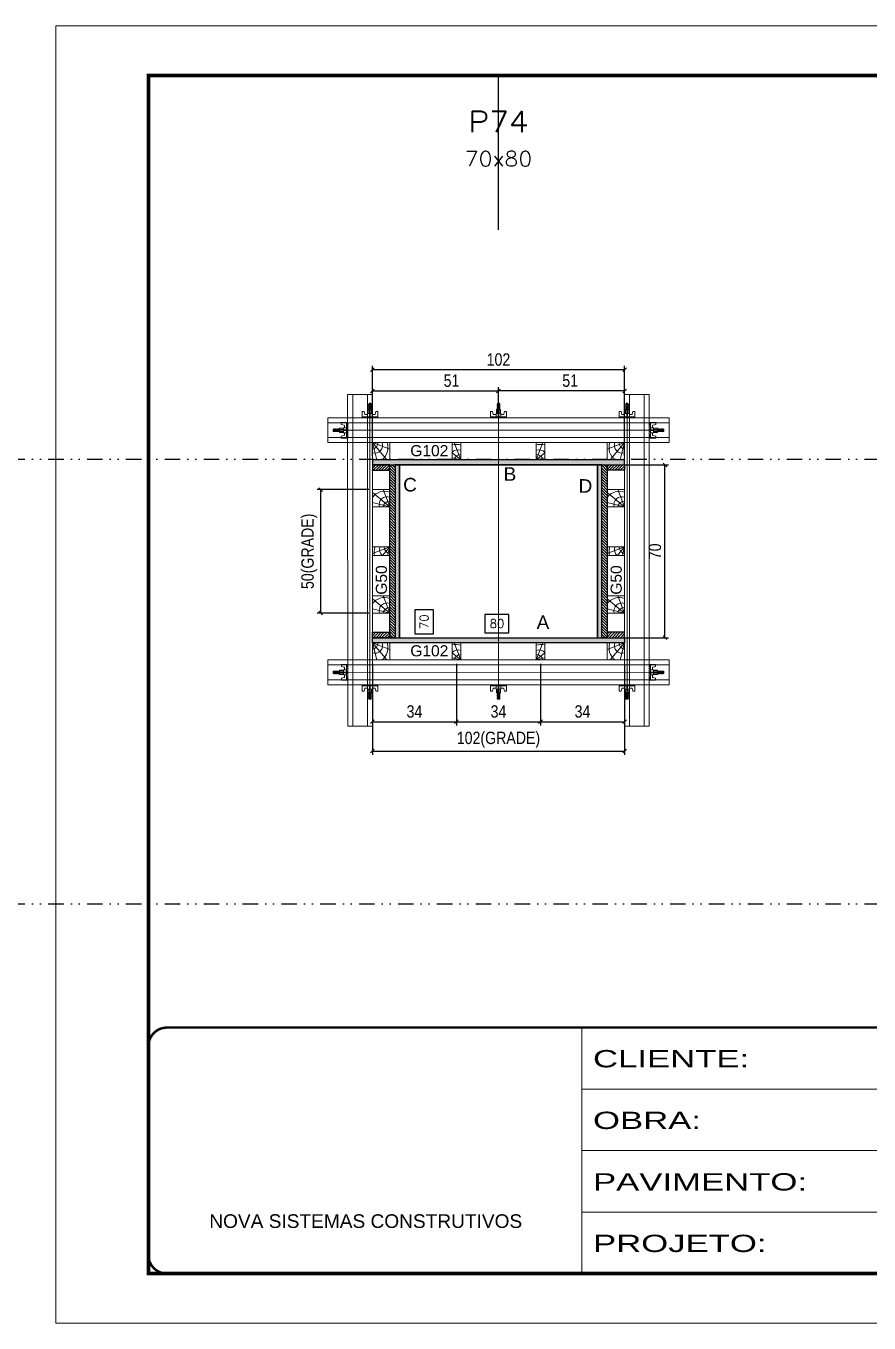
# Model space of a CAD drawing. Extents: x 13513 to 27878, y -21631 to 6985.
# Drawn here: x 14389 to 15072, y -2105 to -1055 of the extents above; entities that cross this region are included whole.
import ezdxf
from ezdxf.enums import TextEntityAlignment as Align

# ---------------------------------------------------------------- set-up
doc = ezdxf.new("R2010")
doc.units = 0
for name, pattern in [('CONTINUO', [0]), ('DASHED', [0.75, 0.5, -0.25]), ('DIVIDE2', [0.625, 0.25, -0.125, 0, -0.125, 0, -0.125]), ('HIDDEN', [0.375, 0.25, -0.125])]:
    doc.linetypes.add(name, pattern=pattern)
for name, color, linetype in [('CHAPA', 1, 'Continuous'), ('COTA', 241, 'Continuous'), ('MEIO_PONT', 93, 'Continuous'), ('Nível', 160, 'Continuous'), ('Painéis', 200, 'Continuous'), ('SARRAFO', 251, 'Continuous'), ('Texto de Titulo', 7, 'Continuous'), ('Texto Qtd Sarr', 242, 'Continuous'), ('TEXTO_GERAL', 7, 'Continuous')]:
    doc.layers.add(name, color=color, linetype=linetype)
for name, color, linetype, lineweight in [('Folhas', 255, 'Continuous', 9), ('Hachura', 251, 'Continuous', 9), ('Madeira', 126, 'Continuous', 18), ('Perfil Metálico', 224, 'Continuous', 18), ('SARRAFO DE PRESSAO', 251, 'DASHED', 9), ('Texto Seção', 7, 'Continuous', 15)]:
    doc.layers.add(name, color=color, linetype=linetype, lineweight=lineweight)
doc.styles.add('ARIAL', font='arial.ttf')
doc.styles.add('COTA TECNICA 2X', font='techl___.ttf', dxfattribs={"height": 10})
doc.styles.add('ROMANS', font='romans.shx')
doc.styles.add('SANSSERIF', font='sas_____.pfb')
doc.styles.add('Tecnologia', font='')
doc.styles.get('Tecnologia').set_extended_font_data('Forgotten Futurist')
doc.dimstyles.new('SECAO PILAR', dxfattribs={"dimtxt": 10, "dimasz": 3, "dimexe": 3, "dimexo": 3, "dimgap": 3, "dimtad": 1, "dimdec": 1, "dimlfac": 0.5, "dimzin": 12, "dimdsep": 46, "dimtxsty": 'COTA TECNICA 2X', "dimblk1": 'OBLIQUE', "dimblk2": 'OBLIQUE', "dimsah": 1, "dimcen": 0.9, "dimclrd": 256, "dimclre": 256, "dimclrt": 256, "dimadec": 1, "dimazin": 3, "dimtfac": 1, "dimtdec": 1, "dimtmove": 0, "dimatfit": 3, "dimfxl": 1, "dimtolj": 1, "dimtzin": 12, "dimarcsym": 0})
doc.dimstyles.new('SECÇÃO 2', dxfattribs={"dimtxt": 7, "dimasz": 6, "dimexe": 0.18, "dimexo": 2, "dimgap": -4, "dimtad": 3, "dimdec": 1, "dimlfac": 0.5, "dimzin": 12, "dimdsep": 46, "dimtxsty": 'ROMANS', "dimblk": 'ARCHTICK', "dimcen": 0.09, "dimse1": 1, "dimse2": 1, "dimsd1": 1, "dimsd2": 1, "dimclrd": 180, "dimclre": 5, "dimclrt": 1, "dimadec": 0, "dimazin": 3, "dimtfac": 1, "dimtdec": 1, "dimtofl": 0, "dimtmove": 0, "dimatfit": 3, "dimldrblk": 'ARCHTICK', "dimfxl": 1, "dimtolj": 1, "dimtzin": 0, "dimarcsym": 0})

# ---------------------------------------------------------------- blocks, each defined once
blk = doc.blocks.new('9999999999')
at = {"color": 30, "linetype": 'CONTINUO'}
for p, q in [((98564.6, 34230.2), (98564.6, 34429.4)), ((98564.6, 34379.6), (99584, 34379.6)), ((98564.6, 34329.8), (99488, 34329.8)), ((99584, 34329.8), (99488, 34329.8)), ((99488, 34329.8), (99488, 34230.2)), ((98564.6, 34280), (99488, 34280))]:
    blk.add_line(p, q, dxfattribs=at)
at = {"color": 30, "linetype": 'CONTINUO', "const_width": 2}
blk.add_lwpolyline([(99584, 34230.2), (99584, 34414.4, 0.414214), (99569, 34429.4), (98229, 34429.4, 0.414214), (98214, 34414.4), (98214, 34245.2, 0.414214), (98229, 34230.2), (99584, 34230.2)], format="xyb", dxfattribs=at)
at = {"layer": 'Folhas'}
blk.add_lwpolyline([(98139, 34190.2), (99624, 34190.2), (99624, 35240.2), (98139, 35240.2)], close=True, dxfattribs=at)
at = {"layer": 'Folhas', "color": 30, "const_width": 3}
blk.add_lwpolyline([(98214, 34230.2), (99584, 34230.2), (99584, 35200.2), (98214, 35200.2)], close=True, dxfattribs=at)
at = {"color": 7, "linetype": 'Continuous', "ltscale": 5, "style": 'ARIAL'}
for s, height, p in [('SKR', 15.48, (98837.7, 34393.1)), ('LEAF LOEFGREN', 15.483, (98837.7, 34343.3)), ('2° SUBSOLO INFERIOR', 15.483, (98837.7, 34293.5)), ('NOVA SISTEMAS CONSTRUTIVOS', 11.059, (98263.2, 34267.2)), ('PILARES', 15.48, (98837.7, 34243.7))]:
    blk.add_text(s, height=height, dxfattribs=at).set_placement(p)
at = {"layer": 'Folhas', "color": 7, "style": 'Tecnologia', "width": 1.5}
for s, p in [('CLIENTE:', (98573.7, 34397.2)), ('OBRA:', (98573.7, 34347.3)), ('PAVIMENTO:', (98573.7, 34297.5)), ('PROJETO:', (98573.7, 34247.7))]:
    blk.add_text(s, height=14, dxfattribs=at).set_placement(p)
blk = doc.blocks.new('titulo1')
at = {"layer": 'Defpoints', "color": 252, "linetype": 'HIDDEN', "ltscale": 2}
blk.add_line((0, 0), (0, 125), dxfattribs=at)
at = {"layer": 'Defpoints', "style": 'ROMANS', "oblique": 15}
blk.add_attdef('FOLHA', text='', height=10, dxfattribs=at).set_placement((0, 15.6), align=Align.MIDDLE_CENTER)
at = {"layer": 'Texto Qtd Sarr', "color": 3, "style": 'ROMANS', "oblique": 15}
for tag, height, p in [('TITULO', 17, (0, 71.4)), ('SEÇÃO', 12, (0, 41.5))]:
    blk.add_attdef(tag, text='', height=height, dxfattribs=at).set_placement(p, align=Align.MIDDLE_CENTER)
blk = doc.blocks.new('*D1684')
at = {"layer": 'COTA', "color": 180, "lineweight": -2, "transparency": 16777216}
for p, q in [((14780.1, -1531.6), (14760.8, -1531.6)), ((14760.8, -1531.6), (14760.8, -1546.6)), ((14780.1, -1546.6), (14780.1, -1531.6)), ((14760.8, -1546.6), (14780.1, -1546.6))]:
    blk.add_line(p, q, dxfattribs=at)
at = {"layer": 'Defpoints', "color": 0, "transparency": 16777216}
for p in [(14691.7, -1550.6), (14851.7, -1550.6), (14851.7, -1550.6)]:
    blk.add_point(p, dxfattribs=at)
at = {"layer": 'COTA', "color": 1, "transparency": 16777216, "insert": (14770.5, -1539.1), "char_height": 7, "attachment_point": 5, "style": 'ROMANS'}
blk.add_mtext('\\A1;80', dxfattribs=at)
blk = doc.blocks.new('_ArchTick')
at = {"color": 0, "linetype": 'ByBlock', "const_width": 0.15}
blk.add_lwpolyline([(-0.5, -0.5), (0.5, 0.5)], dxfattribs=at)
blk = doc.blocks.new('*D1685')
at = {"layer": 'COTA', "color": 180, "lineweight": -2, "transparency": 16777216}
for p, q in [((14719, -1528), (14704, -1528)), ((14704, -1528), (14704, -1547.3)), ((14719, -1547.3), (14719, -1528)), ((14704, -1547.3), (14719, -1547.3))]:
    blk.add_line(p, q, dxfattribs=at)
at = {"layer": 'Defpoints', "color": 0, "transparency": 16777216}
for p in [(14691.7, -1410.6), (14723, -1410.6), (14691.7, -1550.6)]:
    blk.add_point(p, dxfattribs=at)
at = {"layer": 'COTA', "color": 1, "transparency": 16777216, "insert": (14711.5, -1537.6), "char_height": 7, "attachment_point": 5, "rotation": 90, "style": 'ROMANS'}
blk.add_mtext('\\A1;70', dxfattribs=at)
blk = doc.blocks.new('_Oblique')
at = {"color": 0, "linetype": 'ByBlock', "lineweight": -2}
blk.add_line((-0.5, -0.5), (0.5, 0.5), dxfattribs=at)
blk = doc.blocks.new('*D1700')
at = {"layer": 'COTA', "lineweight": -2, "transparency": 16777216}
for p, q in [((14858.3, -1410.6), (14909.4, -1410.6)), ((14906.4, -1550.6), (14906.4, -1410.6)), ((14858.3, -1550.6), (14909.4, -1550.6))]:
    blk.add_line(p, q, dxfattribs=at)
at = {"layer": 'Defpoints', "color": 0, "transparency": 16777216}
for p in [(14855.3, -1410.6), (14906.4, -1410.6), (14855.3, -1550.6)]:
    blk.add_point(p, dxfattribs=at)
at = {"layer": 'COTA', "lineweight": -2, "transparency": 16777216, "xscale": 3, "yscale": 3, "zscale": 3}
for p, rotation in [((14906.4, -1410.6), 90), ((14906.4, -1550.6), 270)]:
    blk.add_blockref('_Oblique', p, dxfattribs=dict(at, rotation=rotation))
at = {"layer": 'COTA', "transparency": 16777216, "insert": (14898.3, -1480.6), "char_height": 10, "attachment_point": 5, "rotation": 90, "style": 'COTA TECNICA 2X'}
blk.add_mtext('\\A1;70', dxfattribs=at)
blk = doc.blocks.new('*D1686')
at = {"layer": 'COTA', "lineweight": -2, "transparency": 16777216}
for p, q in [((14669.7, -1571.6), (14669.7, -1645.3)), ((14873.7, -1571.6), (14873.7, -1645.3)), ((14669.7, -1642.3), (14873.7, -1642.3))]:
    blk.add_line(p, q, dxfattribs=at)
at = {"layer": 'Defpoints', "color": 0, "transparency": 16777216}
for p in [(14669.7, -1568.6), (14873.7, -1568.6), (14873.7, -1642.3)]:
    blk.add_point(p, dxfattribs=at)
at = {"layer": 'COTA', "lineweight": -2, "transparency": 16777216, "xscale": 3, "yscale": 3, "zscale": 3, "rotation": 180}
blk.add_blockref('_Oblique', (14669.7, -1642.3), dxfattribs=at)
at = {"layer": 'COTA', "lineweight": -2, "transparency": 16777216, "xscale": 3, "yscale": 3, "zscale": 3}
blk.add_blockref('_Oblique', (14873.7, -1642.3), dxfattribs=at)
at = {"layer": 'COTA', "transparency": 16777216, "insert": (14771.7, -1633.1), "char_height": 10, "attachment_point": 5, "style": 'COTA TECNICA 2X'}
blk.add_mtext('\\A1;102(GRADE)', dxfattribs=at)
blk = doc.blocks.new('*D1687')
at = {"layer": 'COTA', "lineweight": -2, "transparency": 16777216}
for p, q in [((14805.7, -1571.6), (14805.7, -1621.5)), ((14873.7, -1571.6), (14873.7, -1621.5)), ((14805.7, -1618.5), (14873.7, -1618.5))]:
    blk.add_line(p, q, dxfattribs=at)
at = {"layer": 'Defpoints', "color": 0, "transparency": 16777216}
for p in [(14805.7, -1568.6), (14873.7, -1568.6), (14873.7, -1618.5)]:
    blk.add_point(p, dxfattribs=at)
at = {"layer": 'COTA', "lineweight": -2, "transparency": 16777216, "xscale": 3, "yscale": 3, "zscale": 3, "rotation": 180}
blk.add_blockref('_Oblique', (14805.7, -1618.5), dxfattribs=at)
at = {"layer": 'COTA', "lineweight": -2, "transparency": 16777216, "xscale": 3, "yscale": 3, "zscale": 3}
blk.add_blockref('_Oblique', (14873.7, -1618.5), dxfattribs=at)
at = {"layer": 'COTA', "transparency": 16777216, "insert": (14839.7, -1610.3), "char_height": 10, "attachment_point": 5, "style": 'COTA TECNICA 2X'}
blk.add_mtext('\\A1;34', dxfattribs=at)
blk = doc.blocks.new('*D1688')
at = {"layer": 'COTA', "lineweight": -2, "transparency": 16777216}
for p, q in [((14669.7, -1571.6), (14669.7, -1621.5)), ((14737.7, -1571.6), (14737.7, -1621.5)), ((14669.7, -1618.5), (14737.7, -1618.5))]:
    blk.add_line(p, q, dxfattribs=at)
at = {"layer": 'Defpoints', "color": 0, "transparency": 16777216}
for p in [(14669.7, -1568.6), (14737.7, -1568.6), (14737.7, -1618.5)]:
    blk.add_point(p, dxfattribs=at)
at = {"layer": 'COTA', "lineweight": -2, "transparency": 16777216, "xscale": 3, "yscale": 3, "zscale": 3, "rotation": 180}
blk.add_blockref('_Oblique', (14669.7, -1618.5), dxfattribs=at)
at = {"layer": 'COTA', "lineweight": -2, "transparency": 16777216, "xscale": 3, "yscale": 3, "zscale": 3}
blk.add_blockref('_Oblique', (14737.7, -1618.5), dxfattribs=at)
at = {"layer": 'COTA', "transparency": 16777216, "insert": (14703.7, -1610.3), "char_height": 10, "attachment_point": 5, "style": 'COTA TECNICA 2X'}
blk.add_mtext('\\A1;34', dxfattribs=at)
blk = doc.blocks.new('*D1689')
at = {"layer": 'COTA', "lineweight": -2, "transparency": 16777216}
for p, q in [((14737.7, -1571.6), (14737.7, -1621.5)), ((14805.7, -1571.6), (14805.7, -1621.5)), ((14737.7, -1618.5), (14805.7, -1618.5))]:
    blk.add_line(p, q, dxfattribs=at)
at = {"layer": 'Defpoints', "color": 0, "transparency": 16777216}
for p in [(14737.7, -1568.6), (14805.7, -1568.6), (14805.7, -1618.5)]:
    blk.add_point(p, dxfattribs=at)
at = {"layer": 'COTA', "lineweight": -2, "transparency": 16777216, "xscale": 3, "yscale": 3, "zscale": 3, "rotation": 180}
blk.add_blockref('_Oblique', (14737.7, -1618.5), dxfattribs=at)
at = {"layer": 'COTA', "lineweight": -2, "transparency": 16777216, "xscale": 3, "yscale": 3, "zscale": 3}
blk.add_blockref('_Oblique', (14805.7, -1618.5), dxfattribs=at)
at = {"layer": 'COTA', "transparency": 16777216, "insert": (14771.7, -1610.3), "char_height": 10, "attachment_point": 5, "style": 'COTA TECNICA 2X'}
blk.add_mtext('\\A1;34', dxfattribs=at)
blk = doc.blocks.new('*D1690')
at = {"layer": 'COTA', "lineweight": -2, "transparency": 16777216}
for p, q in [((14669.7, -1403.6), (14669.7, -1330.5)), ((14669.7, -1333.5), (14873.7, -1333.5)), ((14873.7, -1403.6), (14873.7, -1330.5))]:
    blk.add_line(p, q, dxfattribs=at)
at = {"layer": 'Defpoints', "color": 0, "transparency": 16777216}
for p in [(14873.7, -1333.5), (14669.7, -1406.6), (14873.7, -1406.6)]:
    blk.add_point(p, dxfattribs=at)
at = {"layer": 'COTA', "lineweight": -2, "transparency": 16777216, "xscale": 3, "yscale": 3, "zscale": 3, "rotation": 180}
blk.add_blockref('_Oblique', (14669.7, -1333.5), dxfattribs=at)
at = {"layer": 'COTA', "lineweight": -2, "transparency": 16777216, "xscale": 3, "yscale": 3, "zscale": 3}
blk.add_blockref('_Oblique', (14873.7, -1333.5), dxfattribs=at)
at = {"layer": 'COTA', "transparency": 16777216, "insert": (14771.7, -1325.4), "char_height": 10, "attachment_point": 5, "style": 'COTA TECNICA 2X'}
blk.add_mtext('\\A1;102', dxfattribs=at)
blk = doc.blocks.new('*D1691')
at = {"layer": 'COTA', "lineweight": -2, "transparency": 16777216}
for p, q in [((14669.7, -1369.6), (14669.7, -1347.7)), ((14669.7, -1350.7), (14771.7, -1350.7)), ((14771.7, -1369.6), (14771.7, -1347.7))]:
    blk.add_line(p, q, dxfattribs=at)
at = {"layer": 'Defpoints', "color": 0, "transparency": 16777216}
for p in [(14771.7, -1350.7), (14669.7, -1372.6), (14771.7, -1372.6)]:
    blk.add_point(p, dxfattribs=at)
at = {"layer": 'COTA', "lineweight": -2, "transparency": 16777216, "xscale": 3, "yscale": 3, "zscale": 3, "rotation": 180}
blk.add_blockref('_Oblique', (14669.7, -1350.7), dxfattribs=at)
at = {"layer": 'COTA', "lineweight": -2, "transparency": 16777216, "xscale": 3, "yscale": 3, "zscale": 3}
blk.add_blockref('_Oblique', (14771.7, -1350.7), dxfattribs=at)
at = {"layer": 'COTA', "transparency": 16777216, "insert": (14733.7, -1342.5), "char_height": 10, "attachment_point": 5, "style": 'COTA TECNICA 2X'}
blk.add_mtext('\\A1;51', dxfattribs=at)
blk = doc.blocks.new('*D1692')
at = {"layer": 'COTA', "lineweight": -2, "transparency": 16777216}
for p, q in [((14771.7, -1369.6), (14771.7, -1347.7)), ((14873.7, -1350.7), (14771.7, -1350.7)), ((14873.7, -1369.6), (14873.7, -1347.7))]:
    blk.add_line(p, q, dxfattribs=at)
at = {"layer": 'Defpoints', "color": 0, "transparency": 16777216}
for p in [(14771.7, -1350.7), (14771.7, -1372.6), (14873.7, -1372.6)]:
    blk.add_point(p, dxfattribs=at)
at = {"layer": 'COTA', "lineweight": -2, "transparency": 16777216, "xscale": 3, "yscale": 3, "zscale": 3, "rotation": 180}
blk.add_blockref('_Oblique', (14771.7, -1350.7), dxfattribs=at)
at = {"layer": 'COTA', "lineweight": -2, "transparency": 16777216, "xscale": 3, "yscale": 3, "zscale": 3}
blk.add_blockref('_Oblique', (14873.7, -1350.7), dxfattribs=at)
at = {"layer": 'COTA', "transparency": 16777216, "insert": (14829.7, -1342.5), "char_height": 10, "attachment_point": 5, "style": 'COTA TECNICA 2X'}
blk.add_mtext('\\A1;51', dxfattribs=at)
blk = doc.blocks.new('C')
at = {"layer": 'Hachura', "color": 0}
for p, q in [((0, 3.22), (0, -3.22)), ((0.45, 3.22), (0, 3.22)), ((0.46, 3.16), (0, 3.16)), ((0.46, 3.05), (0, 3.05)), ((0.46, 2.88), (0, 2.88)), ((0, 2.75), (0, -1.16)), ((0.46, 2.65), (0, 2.65)), ((0.46, 2.23), (0, 2.23)), ((0.46, 1.51), (0, 1.51)), ((0.39, 0.49), (0.17, 0.49)), ((0.45, -3.23), (0.45, 3.22)), ((0.45, 3.22), (2.58, 3.22)), ((1.74, 0.97), (0.45, 0.97)), ((1.45, 0.1), (0.45, 0.1)), ((1.35, 1.94), (1.35, 0.96)), ((2.58, 2.39), (1.47, 2.09)), ((1.74, -0.97), (1.74, 0.97)), ((1.74, 0.97), (1.74, 0.84)), ((1.74, 0.97), (1.74, 0.84)), ((1.74, 0.84), (3.35, 0.84)), ((3.35, 0.45), (1.74, 0.45)), ((2.58, 3.22), (2.58, 2.39)), ((3.32, 0.84), (3.32, -0.84)), ((3.35, 0.84), (3.35, -0.84)), ((3.68, 0.45), (3.35, 0.45)), ((3.84, -0.52), (3.35, 0.45)), ((3.35, 0.06), (3.67, -0.57)), ((3.68, 0.45), (4.16, -0.52)), ((3.72, 0.5), (4.25, -0.57)), ((4.37, -0.55), (3.83, 0.53)), ((4.15, 0.45), (3.93, 0.45)), ((4.42, -0.52), (3.93, 0.45)), ((4.15, 0.45), (4.26, 0.45)), ((4.26, 0.45), (4.74, -0.52)), ((4.3, 0.5), (4.83, -0.57)), ((4.95, -0.55), (4.41, 0.53)), ((4.51, 0.45), (4.84, 0.45)), ((5, -0.52), (4.51, 0.45)), ((4.84, 0.45), (5.32, -0.52)), ((4.88, 0.5), (5.41, -0.57)), ((5.53, -0.55), (4.99, 0.53)), ((5.58, -0.52), (5.09, 0.45)), ((5.42, 0.45), (5.09, 0.45)), ((5.58, -0.52), (5.09, 0.45)), ((5.42, 0.45), (5.74, -0.19)), ((5.46, 0.5), (5.74, -0.07)), ((5.74, 0.19), (5.57, 0.53)), ((5.74, 0.32), (5.68, 0.45)), ((5.68, 0.45), (5.74, 0.45)), ((5.74, 0.45), (5.9, 0.29)), ((5.74, 0.45), (5.74, -0.52)), ((5.9, -0.36), (5.9, 0.29)), ((0.45, 0), (0, 0)), ((0.46, -1.52), (0, -1.52)), ((0.46, -2.23), (0, -2.23)), ((0.46, -2.65), (0, -2.65)), ((0.46, -2.88), (0, -2.88)), ((0.46, -3.05), (0, -3.05)), ((0.46, -3.16), (0, -3.16)), ((0, -3.22), (2.57, -3.22)), ((0.08, -0.48), (0.29, -0.48)), ((0.29, -0.48), (0.4, -0.48)), ((0.45, 0), (0.45, -0.97)), ((0.45, -0.16), (1.45, -0.16)), ((0.45, -0.65), (0.45, -0.32)), ((0.45, -3.23), (0.45, -0.65)), ((0.45, -0.97), (1.74, -0.97)), ((1.35, -1.94), (1.35, -0.97)), ((2.58, -2.39), (1.47, -2.1)), ((3.35, -0.32), (1.74, -0.32)), ((3.35, -0.84), (1.74, -0.84)), ((2.58, -3.23), (2.58, -2.39)), ((3.35, -0.07), (3.58, -0.52)), ((3.35, -0.52), (3.58, -0.52)), ((3.84, -0.52), (4.16, -0.52)), ((4.42, -0.52), (4.74, -0.52)), ((4.63, -0.52), (4.74, -0.52)), ((5, -0.52), (5.32, -0.52)), ((5.58, -0.52), (5.74, -0.52)), ((5.74, -0.52), (5.9, -0.36)), ((5.74, -0.52), (5.74, -0.52))]:
    blk.add_line(p, q, dxfattribs=at)
for centre, radius, start, end in [((1.52, 1.94), 0.161, 104.7436, 180), ((1.44, -0.03), 0.129, 272.695, 87.305), ((3.81, 0.39), 0.143, 25.5688, 154.4312), ((4.39, 0.39), 0.143, 25.5688, 154.4312), ((4.97, 0.39), 0.143, 25.5688, 154.4312), ((5.55, 0.39), 0.143, 25.5688, 154.4312), ((0.17, -0.37), 0.174, 221.744, 317.8592), ((1.52, -1.94), 0.161, 180, 255.2564), ((3.71, -0.4), 0.174, 222.1408, 318.256), ((4.29, -0.4), 0.174, 222.1408, 318.256), ((4.87, -0.4), 0.174, 222.1408, 318.256), ((5.45, -0.4), 0.174, 222.1408, 318.256), ((5.61, -0.4), 0.174, 317.8592, 318.256)]:
    blk.add_arc(centre, radius, start, end, dxfattribs=at)
blk = doc.blocks.new('PONTALETE')
at = {"layer": 'Madeira'}
for q in [(2.71, 7), (7, 5.76), (7, 1.74)]:
    blk.add_line((0, 0), q, dxfattribs=at)
blk.add_lwpolyline([(0, 0), (7, 0), (7, 7), (0, 7)], close=True, dxfattribs=at)
for centre, radius, start, end in [((2.04, 0.06), 6.23, 37.2818, 109.0913), ((1.09, 0.9), 3.19, 343.603, 109.9847), ((-0.21, -0.78), 3.09, 14.6322, 86.0383)]:
    blk.add_arc(centre, radius, start, end, dxfattribs=at)
blk = doc.blocks.new('MEIO PONTALETE')
at = {"layer": 'Madeira'}
for q in [(2.71, 7), (3.5, 2.88), (3.5, 0.87)]:
    blk.add_line((0, 0), q, dxfattribs=at)
blk.add_lwpolyline([(0, 0), (3.5, 0), (3.5, 7), (0, 7)], close=True, dxfattribs=at)
for centre, radius, start, end in [((2.04, 0.06), 6.23, 76.4499, 109.0913), ((1.09, 0.9), 3.19, 40.9063, 109.9847), ((-0.21, -0.78), 3.09, 14.6322, 86.0383)]:
    blk.add_arc(centre, radius, start, end, dxfattribs=at)
blk = doc.blocks.new('*D1693')
at = {"layer": 'COTA', "lineweight": -2, "transparency": 16777216}
for p, q in [((14666.7, -1430.6), (14624.9, -1430.6)), ((14627.9, -1530.6), (14627.9, -1430.6)), ((14666.7, -1530.6), (14624.9, -1530.6))]:
    blk.add_line(p, q, dxfattribs=at)
at = {"layer": 'Defpoints', "color": 0, "transparency": 16777216}
for p in [(14627.9, -1430.6), (14669.7, -1430.6), (14669.7, -1530.6)]:
    blk.add_point(p, dxfattribs=at)
at = {"layer": 'COTA', "lineweight": -2, "transparency": 16777216, "xscale": 3, "yscale": 3, "zscale": 3}
for p, rotation in [((14627.9, -1430.6), 90), ((14627.9, -1530.6), 270)]:
    blk.add_blockref('_Oblique', p, dxfattribs=dict(at, rotation=rotation))
at = {"layer": 'COTA', "transparency": 16777216, "insert": (14618.7, -1480.6), "char_height": 10, "attachment_point": 5, "rotation": 90, "style": 'COTA TECNICA 2X'}
blk.add_mtext('\\A1;50(GRADE)', dxfattribs=at)

msp = doc.modelspace()

# ---------------------------------------------------------------- hatches: boundary and pattern name
at = {"layer": 'Hachura'}
h = msp.add_hatch(color=256, dxfattribs=at)
h.dxf.hatch_style = 1
h.paths.add_polyline_path([(14873.72, -1410.56), (14873.72, -1406.56), (14669.72, -1406.56), (14669.72, -1410.56)])
h = msp.add_hatch(color=256, dxfattribs=at)
h.dxf.hatch_style = 1
h.paths.add_polyline_path([(14873.72, -1410.56), (14873.72, -1406.56), (14669.72, -1406.56), (14669.72, -1410.56)])
h = msp.add_hatch(dxfattribs=at)
h.set_pattern_fill('ANSI31', color=256, scale=0.5, angle=180, style=0)
h.set_pattern_definition([(225, (5545.7663, -24339.967), (1.12253202, -1.12253202), [])])
h.paths.add_polyline_path([(14683.72, -1410.56), (14683.72, -1414.96), (14669.72, -1414.96), (14669.72, -1410.56)])
h = msp.add_hatch(dxfattribs=at)
h.set_pattern_fill('ANSI31', color=256, scale=0.5, angle=90, style=0)
h.set_pattern_definition([(135, (-8096.09, 7952.393), (-1.12253202, -1.12253202), [])])
h.paths.add_polyline_path([(14688.12, -1410.56), (14683.72, -1410.56), (14683.72, -1550.56), (14688.12, -1550.56)])
h = msp.add_hatch(color=256, dxfattribs=at)
h.dxf.hatch_style = 1
h.paths.add_polyline_path([(14688.12, -1550.56), (14691.72, -1550.56), (14691.72, -1410.56), (14688.12, -1410.56)])
h = msp.add_hatch(color=256, dxfattribs=at)
h.dxf.hatch_style = 1
h.paths.add_polyline_path([(14688.12, -1550.56), (14691.72, -1550.56), (14691.72, -1410.56), (14688.12, -1410.56)])
h = msp.add_hatch(color=256, dxfattribs=at)
h.dxf.hatch_style = 1
h.paths.add_polyline_path([(14851.72, -1550.56), (14855.32, -1550.56), (14855.32, -1410.56), (14851.72, -1410.56)])
h = msp.add_hatch(color=256, dxfattribs=at)
h.dxf.hatch_style = 1
h.paths.add_polyline_path([(14851.72, -1550.56), (14855.32, -1550.56), (14855.32, -1410.56), (14851.72, -1410.56)])
h = msp.add_hatch(dxfattribs=at)
h.set_pattern_fill('ANSI31', color=256, scale=0.5, angle=90, style=0)
h.set_pattern_definition([(135, (-7924.49, 7952.393), (-1.12253202, -1.12253202), [])])
h.paths.add_polyline_path([(14859.72, -1410.56), (14855.32, -1410.56), (14855.32, -1550.56), (14859.72, -1550.56)])
h = msp.add_hatch(dxfattribs=at)
h.set_pattern_fill('ANSI31', color=256, scale=0.5, angle=180, style=0)
h.set_pattern_definition([(225, (5370.7663, -24339.967), (1.12253202, -1.12253202), [])])
h.paths.add_polyline_path([(14859.72, -1410.56), (14859.72, -1414.96), (14873.72, -1414.96), (14873.72, -1410.56)])
h = msp.add_hatch(dxfattribs=at)
h.set_pattern_fill('ANSI31', color=256, scale=0.5, angle=180, style=0)
h.set_pattern_definition([(225, (5545.7663, -24441.967), (1.12253202, -1.12253202), [])])
h.paths.add_polyline_path([(14683.72, -1550.56), (14683.72, -1546.16), (14669.72, -1546.16), (14669.72, -1550.56)])
h = msp.add_hatch(color=256, dxfattribs=at)
h.dxf.hatch_style = 1
h.paths.add_polyline_path([(14873.72, -1550.56), (14873.72, -1554.56), (14669.72, -1554.56), (14669.72, -1550.56)])
h = msp.add_hatch(color=256, dxfattribs=at)
h.dxf.hatch_style = 1
h.paths.add_polyline_path([(14873.72, -1550.56), (14873.72, -1554.56), (14669.72, -1554.56), (14669.72, -1550.56)])
h = msp.add_hatch(dxfattribs=at)
h.set_pattern_fill('ANSI31', color=256, scale=0.5, angle=180, style=0)
h.set_pattern_definition([(225, (5370.7663, -24441.967), (1.12253202, -1.12253202), [])])
h.paths.add_polyline_path([(14859.72, -1550.56), (14859.72, -1546.16), (14873.72, -1546.16), (14873.72, -1550.56)])

# ---------------------------------------------------------------- linework, layer by layer
at = {"layer": 'CHAPA'}
for points in [[(14873.72, -1410.56), (14873.72, -1406.56), (14669.72, -1406.56), (14669.72, -1410.56)], [(14873.72, -1410.56), (14873.72, -1406.56), (14669.72, -1406.56), (14669.72, -1410.56)], [(14688.12, -1550.56), (14691.72, -1550.56), (14691.72, -1410.56), (14688.12, -1410.56)], [(14688.12, -1550.56), (14691.72, -1550.56), (14691.72, -1410.56), (14688.12, -1410.56)], [(14851.72, -1550.56), (14855.32, -1550.56), (14855.32, -1410.56), (14851.72, -1410.56)], [(14851.72, -1550.56), (14855.32, -1550.56), (14855.32, -1410.56), (14851.72, -1410.56)], [(14873.72, -1550.56), (14873.72, -1554.56), (14669.72, -1554.56), (14669.72, -1550.56)], [(14873.72, -1550.56), (14873.72, -1554.56), (14669.72, -1554.56), (14669.72, -1550.56)]]:
    msp.add_lwpolyline(points, close=True, dxfattribs=at)
at = {"layer": 'COTA'}
msp.add_line((14691.72, -1550.56), (14851.72, -1550.56), dxfattribs=at)
at = {"layer": 'Hachura'}
for p, q in [((14667.72, -1599.36), (14667.71, -1365.56)), ((14771.71, -1599.36), (14771.72, -1365.56)), ((14875.72, -1599.36), (14875.73, -1365.56)), ((14638.88, -1382.63), (14905.56, -1382.62)), ((14638.92, -1578.55), (14905.52, -1578.53))]:
    msp.add_line(p, q, dxfattribs=at)
at = {"layer": 'Madeira'}
for points in [[(14873.72, -1406.56), (14873.72, -1392.56), (14669.72, -1392.56), (14669.72, -1406.56)], [(14683.72, -1530.55), (14669.72, -1530.55), (14669.72, -1430.56), (14683.72, -1430.56)], [(14873.72, -1530.55), (14859.72, -1530.55), (14859.72, -1430.56), (14873.72, -1430.56)], [(14873.72, -1554.56), (14873.72, -1568.56), (14669.72, -1568.56), (14669.72, -1554.56)]]:
    msp.add_lwpolyline(points, close=True, dxfattribs=at)
at = {"layer": 'Nível', "color": 4, "linetype": 'DIVIDE2', "ltscale": 50}
for p, q in [((13526.77, -1406.02), (21431.15, -1406.02)), ((13526.77, -1766.02), (21531.15, -1766.02))]:
    msp.add_line(p, q, dxfattribs=at)
at = {"layer": 'Painéis'}
msp.add_lwpolyline([(14691.72, -1410.56), (14691.72, -1550.56), (14851.72, -1550.56), (14851.72, -1410.56)], close=True, dxfattribs=at)
at = {"layer": 'Perfil Metálico'}
for p, q in [((14653.73, -1353.53), (14653.73, -1622.05)), ((14665.73, -1353.53), (14665.73, -1622.05)), ((14877.71, -1353.53), (14877.71, -1622.05)), ((14889.71, -1353.53), (14889.71, -1622.05))]:
    msp.add_line(p, q, dxfattribs=at)
for points in [[(14669.67, -1353.53), (14649.67, -1353.53), (14649.73, -1622.05), (14669.73, -1622.05)], [(14873.77, -1353.53), (14893.77, -1353.53), (14893.71, -1622.05), (14873.71, -1622.05)], [(14909.72, -1372.56), (14909.72, -1392.56), (14633.72, -1392.56), (14633.72, -1372.56)], [(14633.72, -1388.56), (14633.72, -1376.56), (14909.72, -1376.56), (14909.72, -1388.56)], [(14909.72, -1588.56), (14909.72, -1568.56), (14633.72, -1568.56), (14633.72, -1588.56)], [(14633.72, -1572.56), (14633.72, -1584.56), (14909.72, -1584.56), (14909.72, -1572.56)]]:
    msp.add_lwpolyline(points, close=True, dxfattribs=at)
at = {"layer": 'SARRAFO'}
for points in [[(14669.72, -1414.96), (14683.72, -1414.96), (14683.72, -1410.56), (14669.72, -1410.56)], [(14683.72, -1550.56), (14683.72, -1410.56), (14688.12, -1410.56), (14688.12, -1550.56)], [(14855.32, -1550.56), (14855.32, -1410.56), (14859.72, -1410.56), (14859.72, -1550.56)], [(14873.72, -1414.96), (14859.72, -1414.96), (14859.72, -1410.56), (14873.72, -1410.56)], [(14669.72, -1546.16), (14683.72, -1546.16), (14683.72, -1550.56), (14669.72, -1550.56)], [(14873.72, -1546.16), (14859.72, -1546.16), (14859.72, -1550.56), (14873.72, -1550.56)]]:
    msp.add_lwpolyline(points, close=True, dxfattribs=at)

# ---------------------------------------------------------------- block references
at = {"layer": 'Hachura', "linetype": 'Continuous', "yscale": 2, "zscale": 2}
for p, xscale, rotation in [((14667.72, -1372.56), -2, 270), ((14771.71, -1372.56), 2, 90), ((14875.72, -1372.56), 2, 90), ((14649.68, -1382.63), 2, 180), ((14893.76, -1382.63), -2, 180), ((14667.72, -1588.56), 2, 269.9999999999999), ((14771.71, -1588.56), -2, 90), ((14875.72, -1588.56), -2, 90)]:
    msp.add_blockref('C', p, dxfattribs=dict(at, xscale=xscale, rotation=rotation))
for p, xscale in [((14649.72, -1578.55), -2), ((14893.72, -1578.55), 2)]:
    msp.add_blockref('C', p, dxfattribs=dict(at, xscale=xscale))
at = {"layer": 'MEIO_PONT'}
for name, p, xscale, yscale, zscale, rotation in [('PONTALETE', (14669.72, -1392.56), 2, 2, 2, 269.9999999999999), ('PONTALETE', (14873.72, -1392.56), -2, 2, 2, 90), ('MEIO PONTALETE', (14683.72, -1477.06), -1.999999997962732, 1.999999997962732, 1.999999997962732, 90), ('MEIO PONTALETE', (14873.72, -1477.06), -1.999999997962732, 1.999999997962732, 1.999999997962732, 90), ('PONTALETE', (14669.72, -1554.56), 2, 2, 2, 269.9999999999999), ('PONTALETE', (14873.72, -1554.56), -2, 2, 2, 90)]:
    msp.add_blockref(name, p, dxfattribs=dict(at, xscale=xscale, yscale=yscale, zscale=zscale, rotation=rotation))
for name, p, xscale, yscale, zscale in [('MEIO PONTALETE', (14741.22, -1406.56), -1.999999997962732, 1.999999997962732, 1.999999997962732), ('MEIO PONTALETE', (14802.22, -1406.56), 1.999999997962732, 1.999999997962732, 1.999999997962732), ('PONTALETE', (14683.72, -1444.56), -2, 2, 2), ('PONTALETE', (14873.72, -1444.56), -2, 2, 2), ('PONTALETE', (14683.72, -1530.55), -2, 2, 2), ('PONTALETE', (14873.72, -1530.55), -2, 2, 2), ('MEIO PONTALETE', (14741.22, -1568.56), -1.999999997962732, 1.999999997962732, 1.999999997962732), ('MEIO PONTALETE', (14802.22, -1568.56), 1.999999997962732, 1.999999997962732, 1.999999997962732)]:
    msp.add_blockref(name, p, dxfattribs=dict(at, xscale=xscale, yscale=yscale, zscale=zscale))
at = {"layer": 'SARRAFO DE PRESSAO', "color": 6, "linetype": 'ByBlock'}
msp.add_blockref('9999999999', (-83725.51, -36295.5), dxfattribs=at)
at = {"layer": 'Texto Seção'}
ref = msp.add_blockref('titulo1', (14771.72, -1220.3), dxfattribs=at)
ref.add_attrib('TITULO', 'P74', dxfattribs={"layer": 'Texto de Titulo', "color": 7, "height": 17, "style": 'ROMANS', "width": 1.1}).set_placement((14771.72, -1132.8), align=Align.MIDDLE_CENTER)
ref.add_attrib('SEÇÃO', '70x80', dxfattribs={"layer": 'Texto de Titulo', "color": 7, "height": 12, "style": 'ROMANS', "width": 1.1}).set_placement((14771.72, -1162.8), align=Align.MIDDLE_CENTER)

# ---------------------------------------------------------------- texts
at = {"layer": 'TEXTO_GERAL', "color": 0, "linetype": 'Continuous', "style": 'SANSSERIF'}
for p in [(14700.37, -1399.11), (14700.37, -1561.11)]:
    msp.add_text('G102', height=9, dxfattribs=at).set_placement(p, align=Align.MIDDLE_LEFT)
at = {"layer": 'TEXTO_GERAL', "style": 'ARIAL'}
for s, p in [('B', (14780.98, -1418.01)), ('C', (14700.11, -1426.66)), ('D', (14842.06, -1427.66)), ('A', (14807.69, -1537.98))]:
    msp.add_text(s, height=11, dxfattribs=at).set_placement(p, align=Align.MIDDLE_CENTER)
at = {"layer": 'TEXTO_GERAL', "color": 0, "linetype": 'Continuous', "char_height": 9, "width": 285.3299, "attachment_point": 7, "rotation": 90, "style": 'SANSSERIF'}
for insert in [(14681.58, -1515.7), (14871.58, -1515.7)]:
    msp.add_mtext('G50', dxfattribs=dict(at, insert=insert))

# ---------------------------------------------------------------- dimensions: what is measured, and where the dimension line sits
at = {"layer": 'COTA'}
for base, p1, p2, picture, middle in [((14873.72, -1333.45), (14669.72, -1406.56), (14873.72, -1406.56), '*D1690', (14771.72, -1325.35)), ((14737.72, -1618.49), (14669.72, -1568.56), (14737.72, -1568.56), '*D1688', (14703.72, -1610.27)), ((14805.72, -1618.49), (14737.72, -1568.56), (14805.72, -1568.56), '*D1689', (14771.72, -1610.27)), ((14873.72, -1618.49), (14805.72, -1568.56), (14873.72, -1568.56), '*D1687', (14839.72, -1610.27))]:
    dim = msp.add_linear_dim(base=base, p1=p1, p2=p2, dimstyle='SECAO PILAR', dxfattribs=at)
    dim.commit()
    dim.dimension.update_dxf_attribs({"geometry": picture, "text_midpoint": middle})
for base, p1, p2, dimstyle, picture, middle in [((14771.71, -1350.66), (14669.72, -1372.56), (14771.71, -1372.56), 'SECAO PILAR', '*D1691', (14733.72, -1350.66)), ((14851.72, -1550.56), (14691.72, -1550.56), (14851.72, -1550.56), 'SECÇÃO 2', '*D1684', (14770.48, -1550.56))]:
    dim = msp.add_linear_dim(base=base, p1=p1, p2=p2, dimstyle=dimstyle, dxfattribs=at)
    dim.commit()
    dim.dimension.update_dxf_attribs({"geometry": picture, "text_midpoint": middle, "dimtype": 160})
for base, p1, p2, angle, dimstyle, picture, middle in [((14771.71, -1350.66), (14873.72, -1372.56), (14771.71, -1372.56), 180, 'SECAO PILAR', '*D1692', (14829.72, -1350.66)), ((14723.01, -1410.56), (14691.72, -1550.56), (14691.72, -1410.56), 90, 'SECÇÃO 2', '*D1685', (14723.01, -1537.64))]:
    dim = msp.add_linear_dim(base=base, p1=p1, p2=p2, angle=angle, dimstyle=dimstyle, dxfattribs=at)
    dim.commit()
    dim.dimension.update_dxf_attribs({"geometry": picture, "text_midpoint": middle, "dimtype": 160})
dim = msp.add_linear_dim(base=(14906.36, -1410.56), p1=(14855.32, -1550.56), p2=(14855.32, -1410.56), angle=90, dimstyle='SECAO PILAR', dxfattribs=at)
dim.commit()
dim.dimension.update_dxf_attribs({"geometry": '*D1700', "text_midpoint": (14898.25, -1480.56)})
dim = msp.add_linear_dim(base=(14627.91, -1430.56), p1=(14669.72, -1530.55), p2=(14669.72, -1430.56), angle=90, text='<>(GRADE)', dimstyle='SECAO PILAR', dxfattribs=at)
dim.commit()
dim.dimension.update_dxf_attribs({"geometry": '*D1693', "text_midpoint": (14618.69, -1480.56)})
dim = msp.add_linear_dim(base=(14873.72, -1642.34), p1=(14669.72, -1568.56), p2=(14873.72, -1568.56), text='<>(GRADE)', dimstyle='SECAO PILAR', dxfattribs=at)
dim.commit()
dim.dimension.update_dxf_attribs({"geometry": '*D1686', "text_midpoint": (14771.72, -1633.11)})

doc.saveas('drawing.dxf')
